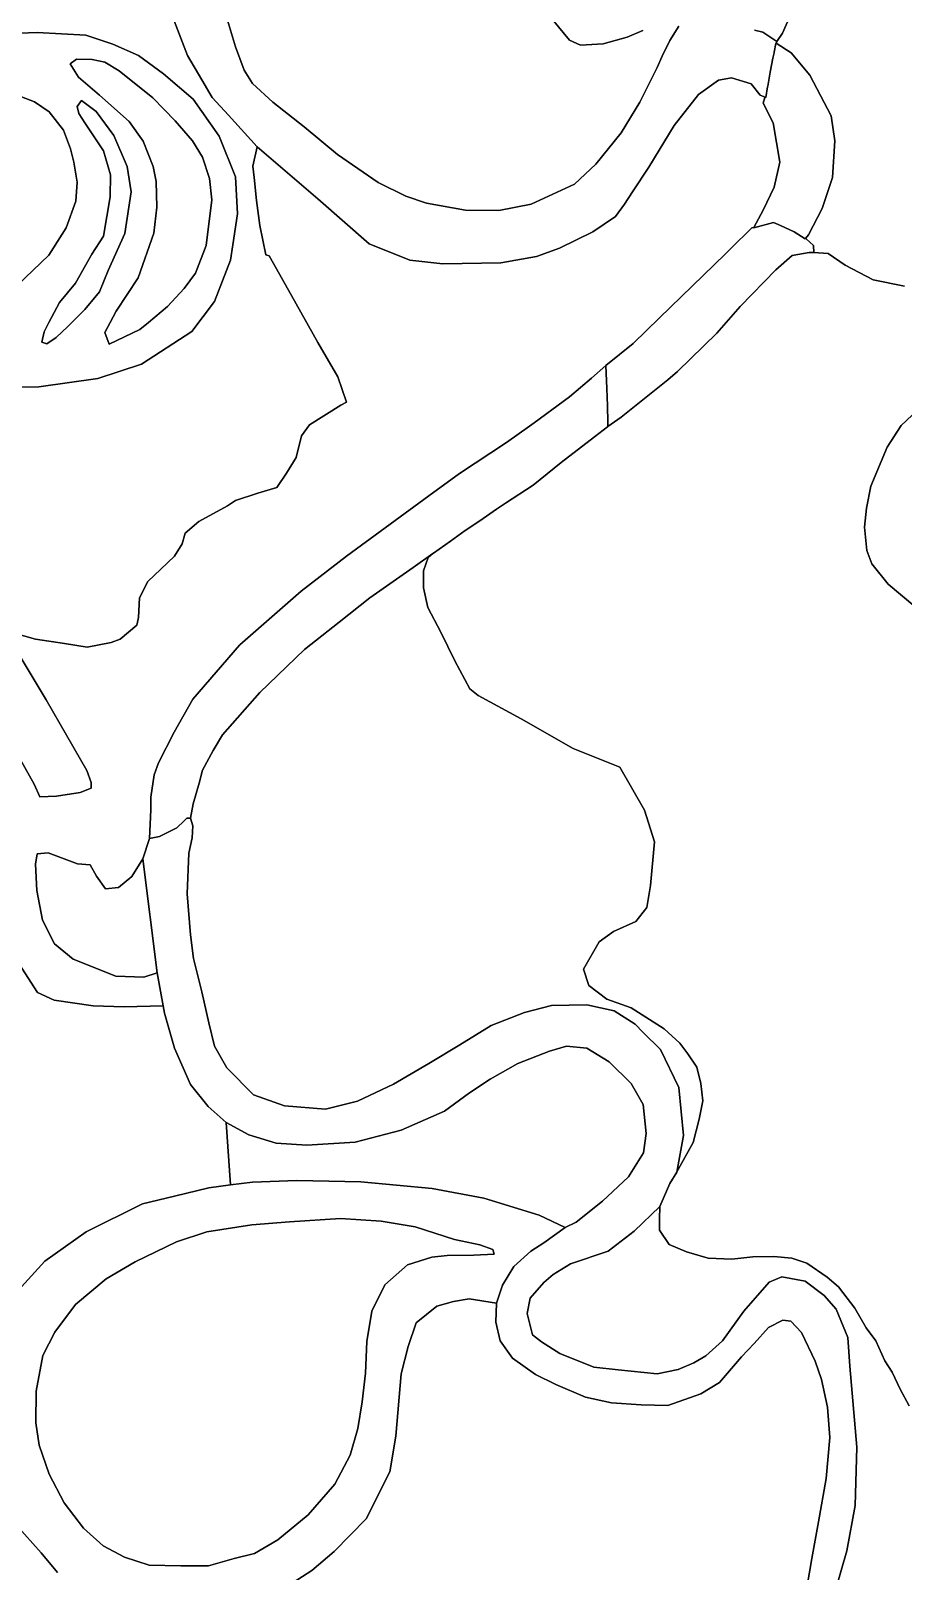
# Model space of a CAD drawing. Header units: inches. Extents: x 288635 to 1232953, y 676945 to 1655780.
# Drawn here: x 374201 to 387692, y 876152 to 899981 of the extents above; entities that cross this region are included whole.
import ezdxf

# ---------------------------------------------------------------- set-up
doc = ezdxf.new("R2010")
doc.units = ezdxf.units.IN
doc.header["$MEASUREMENT"] = 0

msp = doc.modelspace()

# ---------------------------------------------------------------- linework, layer by layer
at = {"color": 1}
for points in [[(376366.4462, 900268.5456), (376625.7384, 899596.5026), (376846.3211, 899222.7376), (377006.7392, 898950.918), (377256.0999, 898674.908), (377699.9489, 898183.6248), (377632.2794, 897886.7592), (377652.5994, 897708.9589), (377693.2395, 897353.3582), (377744.0396, 896967.2774), (377834.0917, 896514.3874), (377884.5865, 896498.9004), (378235.1072, 895884.2192), (378641.5081, 895157.7778), (378951.3887, 894629.4567), (379083.4689, 894238.2959), (378997.1088, 894187.4958), (378509.4278, 893887.7752), (378387.5076, 893715.0549), (378306.2274, 893379.7742), (378153.8271, 893135.9337), (378006.5068, 892917.4933), (377711.8662, 892826.0531), (377367.9601, 892716.2508), (377242.0182, 892631.584), (376797.5173, 892388.1668), (376585.8502, 892208.2498), (376543.5168, 892044.2078), (376421.8082, 891853.7074), (376210.1411, 891652.6237), (376009.0574, 891462.1233), (375882.0571, 891208.1228), (375866.1821, 890906.4972), (375839.7237, 890784.7886), (375580.4315, 890567.8298), (375442.8479, 890520.2047), (375072.4305, 890446.1213), (374723.1798, 890504.3297), (374273.3872, 890567.8298), (373775.9696, 890710.7051)], [(385390.7652, 899990.156), (385522.8455, 899959.6759), (385736.2059, 899817.4356), (385730.2158, 899788.4662), (385728.6222, 899780.7594), (385724.9241, 899783.1745), (385697.8863, 899652.414), (385698.2873, 899639.9837), (385678.4703, 899558.5139), (385633.336, 899340.2345), (385597.7455, 899126.691), (385595.1005, 899116.5179), (385569.7147, 898947.2791), (385556.3642, 898952.471), (385478.7145, 898982.6681), (385341.1309, 899162.5851), (385039.5053, 899252.5436), (384838.4215, 899215.5019), (384526.2126, 898993.2514), (384150.5035, 898517.0005), (383758.9194, 897871.4159), (383504.9189, 897490.4151), (383383.2103, 897299.9147), (383245.6267, 897109.4143), (382891.0843, 896871.2889), (382377.7916, 896617.2883), (382023.2492, 896490.2881), (381467.6231, 896389.7462), (380573.3297, 896373.8712), (380060.037, 896432.0796), (379435.6191, 896686.0802), (378641.8675, 897379.2899), (377699.9489, 898183.6248), (377256.0999, 898674.908), (377006.7392, 898950.918), (376846.3211, 899222.7376), (376625.7384, 899596.5026), (376366.4462, 900268.5456)], [(377242.5363, 900143.2387), (377364.4566, 899731.7579), (377501.6169, 899371.0772), (377628.6171, 899167.8768), (377943.5777, 898878.3162), (378426.1787, 898497.3154), (378944.3397, 898065.5146), (379574.261, 897633.7137), (380000.9819, 897420.3533), (380321.0225, 897313.6731), (380925.5437, 897206.9929), (380925.5437, 897206.9929), (381438.6247, 897201.9128), (381941.5457, 897298.433), (382607.0271, 897608.3137), (382937.2277, 897918.1943), (383328.3885, 898400.7952), (383617.9491, 898878.3162), (383887.1896, 899411.7173), (383963.3898, 899589.5176), (384085.31, 899833.3581), (384222.2571, 900053.1633)], [(384222.2571, 900053.1633), (384085.31, 899833.3581), (383963.3898, 899589.5176), (383887.1896, 899411.7173), (383617.9491, 898878.3162), (383328.3885, 898400.7952), (382937.2277, 897918.1943), (382607.0271, 897608.3137), (381941.5457, 897298.433), (381438.6247, 897201.9128), (380925.5437, 897206.9929), (380321.0225, 897313.6731), (380000.9819, 897420.3533), (379574.261, 897633.7137), (378944.3397, 898065.5146), (378426.1787, 898497.3154), (377943.5777, 898878.3162), (377628.6171, 899167.8768), (377501.6169, 899371.0772), (377364.4566, 899731.7579), (377242.5363, 900143.2387)], [(383663.5617, 899985.076), (383424.8013, 899883.4757), (383053.9605, 899781.8755), (382703.4398, 899756.4755), (382530.7195, 899837.7557), (382261.4789, 900162.8763)], [(382261.4789, 900162.8763), (382530.7195, 899837.7557), (382703.4398, 899756.4755), (383053.9605, 899781.8755), (383424.8013, 899883.4757), (383663.5617, 899985.076)], [(385959.7263, 900249.2365), (385827.6461, 899944.4359), (385736.2059, 899817.4356), (385522.8455, 899959.6759), (385390.7652, 899990.156)], [(387711.5238, 896032.964), (387228.9228, 896129.4842), (386797.122, 896353.0046), (386532.9615, 896535.885), (386309.0177, 896549.5728), (386303.9377, 896661.333), (386192.1774, 896762.9332), (386183.1642, 896768.4412), (386227.4551, 896824.8114), (386439.1222, 897232.2706), (386597.8725, 897713.8132), (386634.9142, 898280.0227), (386576.7058, 898666.3151), (386248.6218, 899296.0247), (385957.5795, 899639.9837), (385730.2158, 899788.4662), (385736.2059, 899817.4356), (385827.6461, 899944.4359), (385959.7263, 900249.2365)], [(373440.6889, 894465.0443), (374324.6107, 894475.2043), (375239.0125, 894602.2046), (375914.6539, 894825.725), (376691.8954, 895328.646), (377042.4161, 895790.9269), (377291.3366, 896431.0082), (377326.9219, 896669.9383), (377398.0168, 897147.2897), (377367.5368, 897721.3308), (377113.5363, 898351.2521), (376712.2155, 898925.2932), (376255.0145, 899316.454), (375863.8538, 899600.9346), (375467.613, 899773.6549), (375051.0521, 899910.8152), (374299.2106, 899956.5353), (373349.2487, 899920.9752)], [(373349.2487, 899920.9752), (374299.2106, 899956.5353), (375051.0521, 899910.8152), (375051.0521, 899910.8152), (375467.613, 899773.6549), (375863.8538, 899600.9346), (376255.0145, 899316.454), (376712.2155, 898925.2932), (377113.5363, 898351.2521), (377367.5368, 897721.3308), (377398.0168, 897147.2897), (377326.9219, 896669.9383), (377291.3366, 896431.0082), (377042.4161, 895790.9269), (376691.8954, 895328.646), (375914.6539, 894825.725), (375239.0125, 894602.2046), (374324.6107, 894475.2043), (373440.6889, 894465.0443)], [(373775.9696, 890710.7051), (374273.3872, 890567.8298), (374723.1798, 890504.3297), (375072.4305, 890446.1213), (375442.8479, 890520.2047), (375580.4315, 890567.8298), (375839.7237, 890784.7886), (375866.1821, 890906.4972), (375882.0571, 891208.1228), (376009.0574, 891462.1233), (376210.1411, 891652.6237), (376421.8082, 891853.7074), (376543.5168, 892044.2078), (376585.8502, 892208.2498), (376797.5173, 892388.1668), (377242.0182, 892631.584), (377367.9601, 892716.2508), (377711.8662, 892826.0531), (378006.5068, 892917.4933), (378153.8271, 893135.9337), (378306.2274, 893379.7742), (378387.5076, 893715.0549), (378509.4278, 893887.7752), (378997.1088, 894187.4958), (379083.4689, 894238.2959), (378951.3887, 894629.4567), (378641.5081, 895157.7778), (378235.1072, 895884.2192), (377884.5865, 896498.9004), (377834.0917, 896514.3874), (377744.0396, 896967.2774), (377693.2395, 897353.3582), (377652.5994, 897708.9589), (377632.2794, 897886.7592), (377699.9489, 898183.6248), (378641.8675, 897379.2899), (379435.6191, 896686.0802), (380060.037, 896432.0796), (380573.3297, 896373.8712), (381467.6231, 896389.7462), (382023.2492, 896490.2881), (382377.7916, 896617.2883), (382891.0843, 896871.2889), (383245.6267, 897109.4143), (383383.2103, 897299.9147), (383504.9189, 897490.4151), (383758.9194, 897871.4159), (384150.5035, 898517.0005), (384526.2126, 898993.2514), (384838.4215, 899215.5019), (385039.5053, 899252.5436), (385341.1309, 899162.5851), (385478.7145, 898982.6681), (385556.3642, 898952.471), (385554.6288, 898945.7963), (385551.0725, 898947.1793), (385528.9537, 898862.1071), (385682.4123, 898555.1899), (385782.9542, 897946.647), (385698.2873, 897560.3545), (385528.9537, 897205.8122), (385383.5893, 896938.5294), (385353.9758, 896930.5735), (385027.2752, 896612.7226), (384937.2417, 896525.128), (383922.6834, 895538.0521), (383516.9607, 895143.3196), (383094.5705, 894802.3324), (382871.05, 894609.292), (382530.6894, 894319.7314), (381987.1283, 893918.4106), (381913.6079, 893866.5139), (381555.3274, 893613.61), (380831.426, 893132.279), (380355.175, 892789.3784), (379085.1725, 891855.9265), (378380.3211, 891309.8254), (377434.1692, 890484.3237), (377431.805, 890481.5862), (377428.8775, 890479.032), (376704.976, 889640.8304), (376417.8764, 889133.5282), (376173.1119, 888655.8602), (376107.0718, 888472.9799), (376056.2717, 888127.5392), (376056.2717, 887929.4188), (376037.6506, 887487.5907), (375932.8754, 887171.36), (375765.2351, 886897.0395), (375556.9546, 886729.3991), (375353.7542, 886709.0791), (375216.594, 886902.1195), (375120.0738, 887079.9198), (374921.9534, 887095.1599), (374469.8325, 887262.8002), (374297.1121, 887247.5602), (374271.7121, 887090.0799), (374292.0321, 886683.679), (374383.4723, 886221.3981), (374566.3527, 885855.6374), (374855.9132, 885616.8769), (375516.3146, 885357.7964), (375948.1154, 885342.5564), (376156.3958, 885408.5965), (376248.5395, 884898.792), (375642.9187, 884880.1288), (375166.6677, 884896.0038), (374563.4165, 884985.9624), (374304.1243, 885102.3793), (373970.7486, 885626.2553)], [(373829.733, 899048.4835), (374256.4539, 898880.8431), (374485.0543, 898728.4428), (374708.5748, 898443.9623), (374815.255, 898154.4017), (374866.0551, 897951.2013), (374916.8552, 897641.3206), (374896.5352, 897346.6801), (374749.2149, 896935.1992), (374684.8876, 896833.2465), (374479.9743, 896508.4784), (373992.2933, 896041.1174)], [(373992.2933, 896041.1174), (374479.9743, 896508.4784), (374684.8876, 896833.2465), (374749.2149, 896935.1992), (374896.5352, 897346.6801), (374916.8552, 897641.3206), (374866.0551, 897951.2013), (374815.255, 898154.4017), (374708.5748, 898443.9623), (374485.0543, 898728.4428), (374256.4539, 898880.8431), (373829.733, 899048.4835)], [(387782.8588, 878710.2159), (387645.6985, 878969.2964), (387523.7782, 879228.3769), (387406.938, 879406.1772), (387269.7777, 879716.0579), (387122.4574, 879914.1783), (386944.6571, 880218.9789), (386693.9106, 880550.3945), (386516.1102, 880697.7148), (386201.1496, 880916.1552), (385972.5492, 880992.3554), (385693.1486, 881017.7554), (385368.028, 881012.6754), (385042.9073, 880977.1154), (384677.1466, 880992.3554), (384341.8659, 881093.9556), (384072.6254, 881205.7158), (383925.3051, 881429.2363), (383925.3051, 881596.8766), (383930.3851, 881794.997), (384086.0905, 882150.6743), (384190.5057, 882323.612), (384214.8656, 882363.9581), (384443.4661, 882785.599), (384534.9063, 883146.2797), (384595.8664, 883425.6803), (384565.3863, 883694.9208), (384499.3462, 883948.9213), (384362.1859, 884157.2017), (384238.784, 884319.762), (383995.3669, 884542.0125), (383487.3659, 884864.8048), (383107.4234, 885000.8009), (382829.6104, 885212.468), (382750.2352, 885463.8227), (382988.3607, 885887.1568), (383213.257, 886045.9072), (383557.216, 886204.6575), (383729.1955, 886416.3246), (383782.1123, 886760.2836), (383848.2582, 887434.9724), (383689.5079, 887924.4526), (383312.235, 888589.0558), (382590.8736, 888880.3097), (381783.152, 889337.5106), (381117.6706, 889698.1913), (380990.6704, 889799.7915), (380756.9899, 890236.6724), (380543.6295, 890678.6333), (380340.4291, 891059.634), (380274.3889, 891364.4346), (380274.3889, 891628.5952), (380345.5091, 891831.7956), (380420.7888, 891894.292), (380427.8703, 891899.2724), (380692.784, 892085.5853), (380918.3546, 892253.0135), (381142.859, 892400.545), (381402.7412, 892578.186), (381544.1798, 892674.8656), (381970.672, 892950.6148), (382403.4774, 893303.5177), (382918.6124, 893698.0892), (383119.7588, 893852.1588), (383119.7394, 893853.3824), (383125.0505, 893857.4505), (383329.929, 894006.4515), (384051.0259, 894579.3018), (384200.8135, 894710.6091), (384810.4147, 895304.9703), (385171.0954, 895716.4511), (385724.8165, 896285.4123), (385973.737, 896503.8527), (386237.8975, 896549.5728), (386309.0177, 896549.5728), (386532.9615, 896535.885), (386797.122, 896353.0046), (387228.9228, 896129.4842), (387711.5238, 896032.964)], [(387874.2951, 891074.3204), (387461.5443, 891418.2794), (387207.5438, 891735.78), (387128.1686, 891942.1554), (387096.4186, 892301.9895), (387122.8769, 892598.3234), (387191.6687, 892936.9908), (387445.6693, 893540.242), (387662.628, 893873.6176), (388085.9622, 894270.4934)], [(388085.9622, 894270.4934), (387662.628, 893873.6176), (387445.6693, 893540.242), (387191.6687, 892936.9908), (387122.8769, 892598.3234), (387096.4186, 892301.9895), (387128.1686, 891942.1554), (387207.5438, 891735.78), (387461.5443, 891418.2794), (387874.2951, 891074.3204)], [(374050.0465, 890276.1793), (374436.339, 889630.5947), (375066.0485, 888540.5092), (375136.7898, 888351.0596), (375136.7898, 888264.6994), (374964.0695, 888198.6593), (374598.3087, 888142.7792), (374339.2282, 888132.6192), (374251.1303, 888328.8421), (373817.2127, 889101.427)], [(373817.2127, 889101.427), (374251.1303, 888328.8421), (374339.2282, 888132.6192), (374598.3087, 888142.7792), (374964.0695, 888198.6593), (375136.7898, 888264.6994), (375136.7898, 888351.0596), (375066.0485, 888540.5092), (374436.339, 889630.5947), (374050.0465, 890276.1793)], [(386166.0479, 875684.6386), (386277.8081, 876350.1199), (386384.4883, 876914.0011), (386501.3285, 877584.5624), (386557.2086, 878219.5637), (386521.6486, 878686.9246), (386430.2084, 879118.7255), (386328.6082, 879398.126), (386120.3278, 879845.1669), (385952.6874, 880017.8873), (385830.7672, 880033.1273), (385607.2467, 879921.3671), (385388.8063, 879672.4466), (385190.6859, 879469.2462), (384850.3252, 879073.0054), (384560.7647, 878895.205), (384052.7636, 878712.3247), (383641.2828, 878722.4847), (383179.0019, 878758.0448), (382777.1308, 878843.53), (382319.9298, 879041.6504), (382004.9692, 879194.0507), (381649.3685, 879448.0512), (381461.4081, 879717.2918), (381390.288, 880001.7723), (381402.4377, 880296.0319), (381493.8779, 880575.4325), (381671.6782, 880864.9931), (381935.8387, 881103.7536), (382133.9591, 881230.7538), (382464.1598, 881469.5143), (382634.8905, 881551.1754), (383041.2913, 881876.2961), (383442.6121, 882252.2168), (383676.2926, 882623.0576), (383716.9326, 882922.7782), (383671.2125, 883369.8191), (383483.2522, 883694.9397), (383142.8915, 884030.2204), (382797.4508, 884243.5808), (382487.5702, 884274.0609), (382223.4096, 884197.8607), (381730.6487, 884004.8204), (381303.9278, 883760.9799), (380983.8872, 883552.6995), (380597.8064, 883268.2189), (379927.2451, 882973.5783), (379216.0436, 882790.6979), (378469.2821, 882739.8978), (377996.8412, 882775.4579), (377575.2004, 882902.4582), (377224.6797, 883090.4185), (376945.2791, 883339.339), (376670.9585, 883679.6997), (376422.038, 884243.5808), (376269.6377, 884782.0619), (376248.5395, 884898.792), (376156.3958, 885408.5965), (375932.8754, 887171.36), (376037.6506, 887487.5907), (376193.2259, 887519.3407), (376459.9265, 887649.516), (376574.2267, 887760.6412), (376612.3268, 887798.7413), (376672.6519, 887798.7413), (376704.4019, 887681.266), (376694.8769, 887493.9407), (376644.0768, 887257.7202), (376618.6768, 886627.7989), (376669.4769, 885997.8777), (376715.197, 885632.1169), (376843.6789, 885112.2626), (376955.4391, 884634.7416), (377041.7993, 884274.0609), (377234.8397, 883938.7802), (377646.3205, 883522.2194), (378123.8414, 883349.499), (378123.8414, 883349.499), (378758.8427, 883298.6989), (379251.6037, 883420.6192), (379810.4048, 883684.7797), (380353.9659, 884004.8204), (380836.5669, 884294.3809), (381319.1678, 884594.1015), (381837.3289, 884792.2219), (382253.8897, 884903.9822), (382797.4508, 884914.1422), (383224.1716, 884817.622), (383549.2923, 884614.4216), (383671.2125, 884487.4213), (383940.4531, 884223.2608), (384224.9337, 883633.9796), (384296.0538, 882892.2981), (384190.5057, 882323.612), (384086.0905, 882150.6743), (383930.3851, 881794.997), (383534.0523, 881414.0152), (383127.6515, 881104.1346), (382548.5303, 880906.0142), (382279.2898, 880743.4538), (382137.0495, 880616.4536), (381923.689, 880377.6931), (381877.969, 880138.9326), (381959.2491, 879808.732), (382096.4094, 879702.0517), (382380.89, 879519.1714), (382909.211, 879305.811), (383285.6821, 879266.0458), (383885.1233, 879205.0856), (384210.244, 879271.1258), (384454.0844, 879372.726), (384642.0448, 879484.4862), (384896.0453, 879713.0867), (385226.246, 880175.3676), (385617.4068, 880622.4085), (385815.5272, 880703.6886), (386176.2079, 880637.6485), (386470.8485, 880414.1281), (386653.7288, 880205.8476), (386836.6092, 879768.9668), (386867.0893, 879321.9259), (386973.7695, 878072.2434), (386948.3694, 877168.0016), (386821.3692, 876466.9602), (386643.5688, 875857.3589)], [(373970.7486, 885626.2553), (374304.1243, 885102.3793), (374563.4165, 884985.9624), (375166.6677, 884896.0038), (375166.6677, 884896.0038), (375642.9187, 884880.1288), (376248.5395, 884898.792), (376269.6377, 884782.0619), (376422.038, 884243.5808), (376670.9585, 883679.6997), (376945.2791, 883339.339), (377224.6797, 883090.4185), (377289.8198, 882127.3309), (376952.3488, 882084.1955), (376421.6815, 881955.4693), (375926.1867, 881835.275), (375057.505, 881403.4742), (374417.4237, 880946.2732), (374005.9429, 880494.1523)], [(374005.9429, 880494.1523), (374417.4237, 880946.2732), (375057.505, 881403.4742), (375926.1867, 881835.275), (376421.6815, 881955.4693), (376952.3488, 882084.1955), (377289.8198, 882127.3309), (377627.9901, 882170.5557), (378313.7915, 882195.9557), (379304.3935, 882175.6357), (380406.7557, 882074.0355), (381209.3973, 881921.6352), (382062.839, 881657.4747), (382062.839, 881657.4747), (382464.1598, 881469.5143), (382133.9591, 881230.7538), (381935.8387, 881103.7536), (381671.6782, 880864.9931), (381493.8779, 880575.4325), (381402.4377, 880296.0319), (380980.7968, 880367.1521), (380736.9563, 880321.432), (380477.8758, 880250.3118), (380162.9152, 879991.2313), (380035.9149, 879625.4706), (379929.2347, 879203.8298), (379847.9546, 878238.6278), (379751.4344, 877689.9867), (379385.6736, 876963.5453), (378892.9127, 876455.5443), (378547.472, 876160.9037), (378024.2309, 875825.623)], [(386643.5688, 875857.3589), (386821.3692, 876466.9602), (386948.3694, 877168.0016), (386973.7695, 878072.2434), (386867.0893, 879321.9259), (386836.6092, 879768.9668), (386653.7288, 880205.8476), (386470.8485, 880414.1281), (386176.2079, 880637.6485), (385815.5272, 880703.6886), (385617.4068, 880622.4085), (385226.246, 880175.3676), (384896.0453, 879713.0867), (384642.0448, 879484.4862), (384454.0844, 879372.726), (384210.244, 879271.1258), (383885.1233, 879205.0856), (383285.6821, 879266.0458), (382909.211, 879305.811), (382380.89, 879519.1714), (382096.4094, 879702.0517), (381959.2491, 879808.732), (381877.969, 880138.9326), (381923.689, 880377.6931), (382137.0495, 880616.4536), (382279.2898, 880743.4538), (382548.5303, 880906.0142), (383127.6515, 881104.1346), (383534.0523, 881414.0152), (383930.3851, 881794.997), (383925.3051, 881596.8766), (383925.3051, 881429.2363), (384072.6254, 881205.7158), (384341.8659, 881093.9556), (384677.1466, 880992.3554), (384677.1466, 880992.3554), (385042.9073, 880977.1154), (385368.028, 881012.6754), (385693.1486, 881017.7554), (385972.5492, 880992.3554), (386201.1496, 880916.1552), (386516.1102, 880697.7148), (386693.9106, 880550.3945), (386944.6571, 880218.9789), (387122.4574, 879914.1783), (387269.7777, 879716.0579), (387406.938, 879406.1772), (387523.7782, 879228.3769), (387645.6985, 878969.2964), (387782.8588, 878710.2159)], [(378024.2309, 875825.623), (378547.472, 876160.9037), (378892.9127, 876455.5443), (379385.6736, 876963.5453), (379751.4344, 877689.9867), (379847.9546, 878238.6278), (379929.2347, 879203.8298), (380035.9149, 879625.4706), (380162.9152, 879991.2313), (380477.8758, 880250.3118), (380736.9563, 880321.432), (380980.7968, 880367.1521), (381402.4377, 880296.0319), (381390.288, 880001.7723), (381461.4081, 879717.2918), (381649.3685, 879448.0512), (382004.9692, 879194.0507), (382319.9298, 879041.6504), (382777.1308, 878843.53), (383179.0019, 878758.0448), (383641.2828, 878722.4847), (384052.7636, 878712.3247), (384560.7647, 878895.205), (384850.3252, 879073.0054), (385190.6859, 879469.2462), (385388.8063, 879672.4466), (385607.2467, 879921.3671), (385830.7672, 880033.1273), (385952.6874, 880017.8873), (386120.3278, 879845.1669), (386328.6082, 879398.126), (386430.2084, 879118.7255), (386521.6486, 878686.9246), (386557.2086, 878219.5637), (386501.3285, 877584.5624), (386384.4883, 876914.0011), (386277.8081, 876350.1199), (386166.0479, 875684.6386)], [(374615.5441, 876130.4236), (374361.5436, 876435.2242), (373975.4628, 876867.0251)], [(373975.4628, 876867.0251), (374361.5436, 876435.2242), (374615.5441, 876130.4236)]]:
    msp.add_lwpolyline(points, dxfattribs=at)
for points in [[(385730.2158, 899788.4662), (385957.5795, 899639.9837), (386248.6218, 899296.0247), (386576.7058, 898666.3151), (386634.9142, 898280.0227), (386597.8725, 897713.8132), (386439.1222, 897232.2706), (386227.4551, 896824.8114), (386183.1642, 896768.4412), (386182.3981, 896768.9094), (386177.8725, 896763.1495), (386004.0054, 896869.4017), (385795.725, 896971.0019), (385689.0447, 897016.722), (385381.1244, 896933.9971), (385383.5893, 896938.5294), (385528.9537, 897205.8122), (385698.2873, 897560.3545), (385782.9542, 897946.647), (385682.4123, 898555.1899), (385528.9537, 898862.1071), (385551.0725, 898947.1793), (385554.6288, 898945.7963), (385556.3642, 898952.471), (385569.7147, 898947.2791), (385595.1005, 899116.5179), (385597.7455, 899126.691), (385633.336, 899340.2345), (385678.4703, 899558.5139), (385698.2873, 899639.9837), (385697.8863, 899652.414), (385724.9241, 899783.1745), (385728.6222, 899780.7594), (385730.2158, 899788.4662)], [(375887.7534, 895358.4008), (375411.5025, 895130.8586), (375348.0024, 895316.0673), (375429.3772, 895468.9534), (375522.6277, 895644.1513), (375861.2951, 896157.444), (376104.7122, 896850.6538), (376152.3373, 897252.8212), (376141.7539, 897649.697), (376094.1289, 897882.5308), (375940.6702, 898274.1149), (375723.7114, 898575.7405), (375263.3355, 898983.1997), (374940.5432, 899263.6586), (374808.2513, 899470.034), (374908.7932, 899544.1175), (375152.2103, 899538.8258), (375348.0024, 899496.4924), (375564.9611, 899364.2004), (376088.8372, 898946.1579), (376432.7962, 898586.3239), (376702.6717, 898279.4066), (376856.1304, 898025.4061), (376961.9639, 897697.3221), (376999.0057, 897363.9464), (376914.3388, 896660.1534), (376750.2968, 896231.5275), (376570.3798, 895993.402), (376316.3793, 895718.2348), (376019.4411, 895468.9534), (375887.7534, 895358.4008)], [(374940.5432, 899263.6586), (375263.3355, 898983.1997), (375723.7114, 898575.7405), (375940.6702, 898274.1149), (376094.1289, 897882.5308), (376141.7539, 897649.697), (376152.3373, 897252.8212), (376104.7122, 896850.6538), (375861.2951, 896157.444), (375522.6277, 895644.1513), (375429.3772, 895468.9534), (375348.0024, 895316.0673), (375411.5025, 895130.8586), (375887.7534, 895358.4008), (376019.4411, 895468.9534), (376316.3793, 895718.2348), (376570.3798, 895993.402), (376750.2968, 896231.5275), (376914.3388, 896660.1534), (376999.0057, 897363.9464), (376961.9639, 897697.3221), (376856.1304, 898025.4061), (376702.6717, 898279.4066), (376432.7962, 898586.3239), (376088.8372, 898946.1579), (375564.9611, 899364.2004), (375348.0024, 899496.4924), (375152.2103, 899538.8258), (374908.7932, 899544.1175), (374808.2513, 899470.034), (374940.5432, 899263.6586)], [(374590.7633, 895237.2214), (374447.8881, 895136.6795), (374373.8046, 895163.1379), (374405.0098, 895323.1584), (374481.6864, 895468.9534), (374643.6801, 895776.9724), (374892.389, 896078.598), (375146.3895, 896523.0989), (375326.3065, 896803.5578), (375426.8484, 897412.1007), (375432.14, 897750.7681), (375326.3065, 898126.4771), (375035.2642, 898555.103), (374945.3057, 898703.27), (374918.8473, 898809.1035), (374982.3475, 898904.3537), (375209.8896, 898735.02), (375485.0568, 898359.3109), (375691.4322, 897883.06), (375754.9323, 897491.4759), (375654.3905, 896845.8912), (375395.0983, 896274.3901), (375262.8064, 895941.0144), (375035.2642, 895671.1389), (374837.1225, 895468.9534), (374775.9721, 895406.555), (374590.7633, 895237.2214)], [(375209.8896, 898735.02), (374982.3475, 898904.3537), (374918.8473, 898809.1035), (374945.3057, 898703.27), (375035.2642, 898555.103), (375326.3065, 898126.4771), (375432.14, 897750.7681), (375426.8484, 897412.1007), (375326.3065, 896803.5578), (375146.3895, 896523.0989), (374892.389, 896078.598), (374643.6801, 895776.9724), (374481.6864, 895468.9534), (374405.0098, 895323.1584), (374373.8046, 895163.1379), (374447.8881, 895136.6795), (374590.7633, 895237.2214), (374775.9721, 895406.555), (374837.1225, 895468.9534), (375035.2642, 895671.1389), (375262.8064, 895941.0144), (375395.0983, 896274.3901), (375654.3905, 896845.8912), (375754.9323, 897491.4759), (375691.4322, 897883.06), (375485.0568, 898359.3109), (375209.8896, 898735.02)], [(385795.725, 896971.0019), (386004.0054, 896869.4017), (386177.8725, 896763.1495), (386182.3981, 896768.9094), (386183.1642, 896768.4412), (386192.1774, 896762.9332), (386303.9377, 896661.333), (386309.0177, 896549.5728), (386237.8975, 896549.5728), (385973.737, 896503.8527), (385724.8165, 896285.4123), (385171.0954, 895716.4511), (384810.4147, 895304.9703), (384200.8135, 894710.6091), (384051.0259, 894579.3018), (383329.929, 894006.4515), (383125.0505, 893857.4505), (383123.9787, 893924.9727), (383119.9705, 894177.4911), (383109.0081, 894447.1665), (383094.5705, 894802.3324), (383516.9607, 895143.3196), (383922.6834, 895538.0521), (384937.2417, 896525.128), (385027.2752, 896612.7226), (385353.9758, 896930.5735), (385383.5893, 896938.5294), (385381.1244, 896933.9971), (385689.0447, 897016.722), (385795.725, 896971.0019)], [(376193.2259, 887519.3407), (376037.6506, 887487.5907), (376056.2717, 887929.4188), (376056.2717, 888127.5392), (376107.0718, 888472.9799), (376173.1119, 888655.8602), (376417.8764, 889133.5282), (376704.976, 889640.8304), (377428.8775, 890479.032), (377431.805, 890481.5862), (377434.1692, 890484.3237), (378380.3211, 891309.8254), (379085.1725, 891855.9265), (380355.175, 892789.3784), (380831.426, 893132.279), (381555.3274, 893613.61), (381913.6079, 893866.5139), (381987.1283, 893918.4106), (382530.6894, 894319.7314), (382871.05, 894609.292), (383094.5705, 894802.3324), (383109.0081, 894447.1665), (383119.9705, 894177.4911), (383123.9787, 893924.9727), (383125.0505, 893857.4505), (383119.7394, 893853.3824), (383119.7588, 893852.1588), (382918.6124, 893698.0892), (382403.4774, 893303.5177), (381970.672, 892950.6148), (381544.1798, 892674.8656), (381402.7412, 892578.186), (381142.859, 892400.545), (380918.3546, 892253.0135), (380692.784, 892085.5853), (380427.8703, 891899.2724), (380420.7888, 891894.292), (380114.9328, 891679.1844), (379441.8315, 891209.2835), (378971.9306, 890834.6328), (378432.1795, 890409.1819), (377744.2383, 889746.4863), (377167.4686, 889087.321), (377021.4736, 888848.9006), (376853.8333, 888544.1), (376803.0332, 888340.8996), (376711.593, 888020.859), (376672.6519, 887798.7413), (376612.3268, 887798.7413), (376574.2267, 887760.6412), (376459.9265, 887649.516), (376193.2259, 887519.3407)], [(383107.4234, 885000.8009), (383487.3659, 884864.8048), (383995.3669, 884542.0125), (384238.784, 884319.762), (384362.1859, 884157.2017), (384499.3462, 883948.9213), (384565.3863, 883694.9208), (384595.8664, 883425.6803), (384534.9063, 883146.2797), (384443.4661, 882785.599), (384214.8656, 882363.9581), (384190.5057, 882323.612), (384296.0538, 882892.2981), (384224.9337, 883633.9796), (383940.4531, 884223.2608), (383671.2125, 884487.4213), (383549.2923, 884614.4216), (383224.1716, 884817.622), (382797.4508, 884914.1422), (382253.8897, 884903.9822), (381837.3289, 884792.2219), (381319.1678, 884594.1015), (380836.5669, 884294.3809), (380353.9659, 884004.8204), (379810.4048, 883684.7797), (379251.6037, 883420.6192), (378758.8427, 883298.6989), (378123.8414, 883349.499), (377646.3205, 883522.2194), (377234.8397, 883938.7802), (377041.7993, 884274.0609), (376955.4391, 884634.7416), (376843.6789, 885112.2626), (376715.197, 885632.1169), (376669.4769, 885997.8777), (376618.6768, 886627.7989), (376644.0768, 887257.7202), (376694.8769, 887493.9407), (376704.4019, 887681.266), (376672.6519, 887798.7413), (376711.593, 888020.859), (376803.0332, 888340.8996), (376853.8333, 888544.1), (377021.4736, 888848.9006), (377167.4686, 889087.321), (377744.2383, 889746.4863), (378432.1795, 890409.1819), (378971.9306, 890834.6328), (379441.8315, 891209.2835), (380114.9328, 891679.1844), (380420.7888, 891894.292), (380345.5091, 891831.7956), (380274.3889, 891628.5952), (380274.3889, 891364.4346), (380340.4291, 891059.634), (380543.6295, 890678.6333), (380756.9899, 890236.6724), (380990.6704, 889799.7915), (381117.6706, 889698.1913), (381783.152, 889337.5106), (382590.8736, 888880.3097), (383312.235, 888589.0558), (383689.5079, 887924.4526), (383848.2582, 887434.9724), (383782.1123, 886760.2836), (383729.1955, 886416.3246), (383557.216, 886204.6575), (383213.257, 886045.9072), (382988.3607, 885887.1568), (382750.2352, 885463.8227), (382829.6104, 885212.468), (383107.4234, 885000.8009)], [(375216.594, 886902.1195), (375353.7542, 886709.0791), (375556.9546, 886729.3991), (375765.2351, 886897.0395), (375932.8754, 887171.36), (376156.3958, 885408.5965), (375948.1154, 885342.5564), (375516.3146, 885357.7964), (374855.9132, 885616.8769), (374566.3527, 885855.6374), (374383.4723, 886221.3981), (374292.0321, 886683.679), (374271.7121, 887090.0799), (374297.1121, 887247.5602), (374469.8325, 887262.8002), (374921.9534, 887095.1599), (375120.0738, 887079.9198), (375216.594, 886902.1195)], [(383716.9326, 882922.7782), (383676.2926, 882623.0576), (383442.6121, 882252.2168), (383041.2913, 881876.2961), (382634.8905, 881551.1754), (382464.1598, 881469.5143), (382062.839, 881657.4747), (381209.3973, 881921.6352), (380406.7557, 882074.0355), (379304.3935, 882175.6357), (378313.7915, 882195.9557), (377627.9901, 882170.5557), (377289.8198, 882127.3309), (377224.6797, 883090.4185), (377575.2004, 882902.4582), (377996.8412, 882775.4579), (378469.2821, 882739.8978), (379216.0436, 882790.6979), (379927.2451, 882973.5783), (380597.8064, 883268.2189), (380983.8872, 883552.6995), (381303.9278, 883760.9799), (381730.6487, 884004.8204), (382223.4096, 884197.8607), (382487.5702, 884274.0609), (382797.4508, 884243.5808), (383142.8915, 884030.2204), (383483.2522, 883694.9397), (383671.2125, 883369.8191), (383716.9326, 882922.7782)], [(376033.4058, 876244.6308), (376521.0868, 876234.4708), (376947.8077, 876234.4708), (377344.0485, 876346.231), (377659.0091, 876427.5112), (378019.6898, 876635.7916), (378492.1308, 877021.8724), (378903.6116, 877499.3933), (379142.3721, 877946.4342), (379259.2123, 878357.915), (379325.2524, 878769.3959), (379376.0525, 879216.4368), (379396.3726, 879704.1177), (379472.5727, 880176.5587), (379675.7731, 880582.9595), (380026.2938, 880892.8401), (380402.2146, 881009.6803), (380640.9751, 881035.0804), (381052.4559, 881040.1604), (381367.4165, 881055.4004), (381347.0965, 881126.5206), (381143.8961, 881202.7207), (380752.7353, 881284.0009), (380143.1341, 881477.0413), (379619.893, 881568.4815), (378989.9718, 881609.1215), (378202.5702, 881558.3214), (377618.369, 881507.5213), (376922.4076, 881400.8411), (376455.0467, 881248.4408), (375814.9654, 880938.5602), (375367.9245, 880674.3997), (374890.4036, 880278.1589), (374570.3629, 879851.438), (374387.4826, 879490.7573), (374285.8823, 878937.0362), (374280.8023, 878444.2752), (374331.6024, 878098.8345), (374484.0027, 877651.7936), (374717.6832, 877209.8327), (375017.4038, 876818.672), (375322.2044, 876544.3514), (375647.3251, 876366.5511), (376033.4058, 876244.6308)], [(376947.8077, 876234.4708), (376521.0868, 876234.4708), (376033.4058, 876244.6308), (375647.3251, 876366.5511), (375322.2044, 876544.3514), (375017.4038, 876818.672), (374717.6832, 877209.8327), (374484.0027, 877651.7936), (374331.6024, 878098.8345), (374280.8023, 878444.2752), (374285.8823, 878937.0362), (374387.4826, 879490.7573), (374570.3629, 879851.438), (374890.4036, 880278.1589), (375367.9245, 880674.3997), (375814.9654, 880938.5602), (376455.0467, 881248.4408), (376922.4076, 881400.8411), (377618.369, 881507.5213), (378202.5702, 881558.3214), (378989.9718, 881609.1215), (379619.893, 881568.4815), (380143.1341, 881477.0413), (380752.7353, 881284.0009), (381143.8961, 881202.7207), (381347.0965, 881126.5206), (381367.4165, 881055.4004), (381052.4559, 881040.1604), (380640.9751, 881035.0804), (380402.2146, 881009.6803), (380026.2938, 880892.8401), (379675.7731, 880582.9595), (379472.5727, 880176.5587), (379396.3726, 879704.1177), (379376.0525, 879216.4368), (379325.2524, 878769.3959), (379259.2123, 878357.915), (379142.3721, 877946.4342), (378903.6116, 877499.3933), (378492.1308, 877021.8724), (378019.6898, 876635.7916), (377659.0091, 876427.5112), (377344.0485, 876346.231), (376947.8077, 876234.4708)]]:
    msp.add_lwpolyline(points, close=True, dxfattribs=at)

doc.saveas('drawing.dxf')
